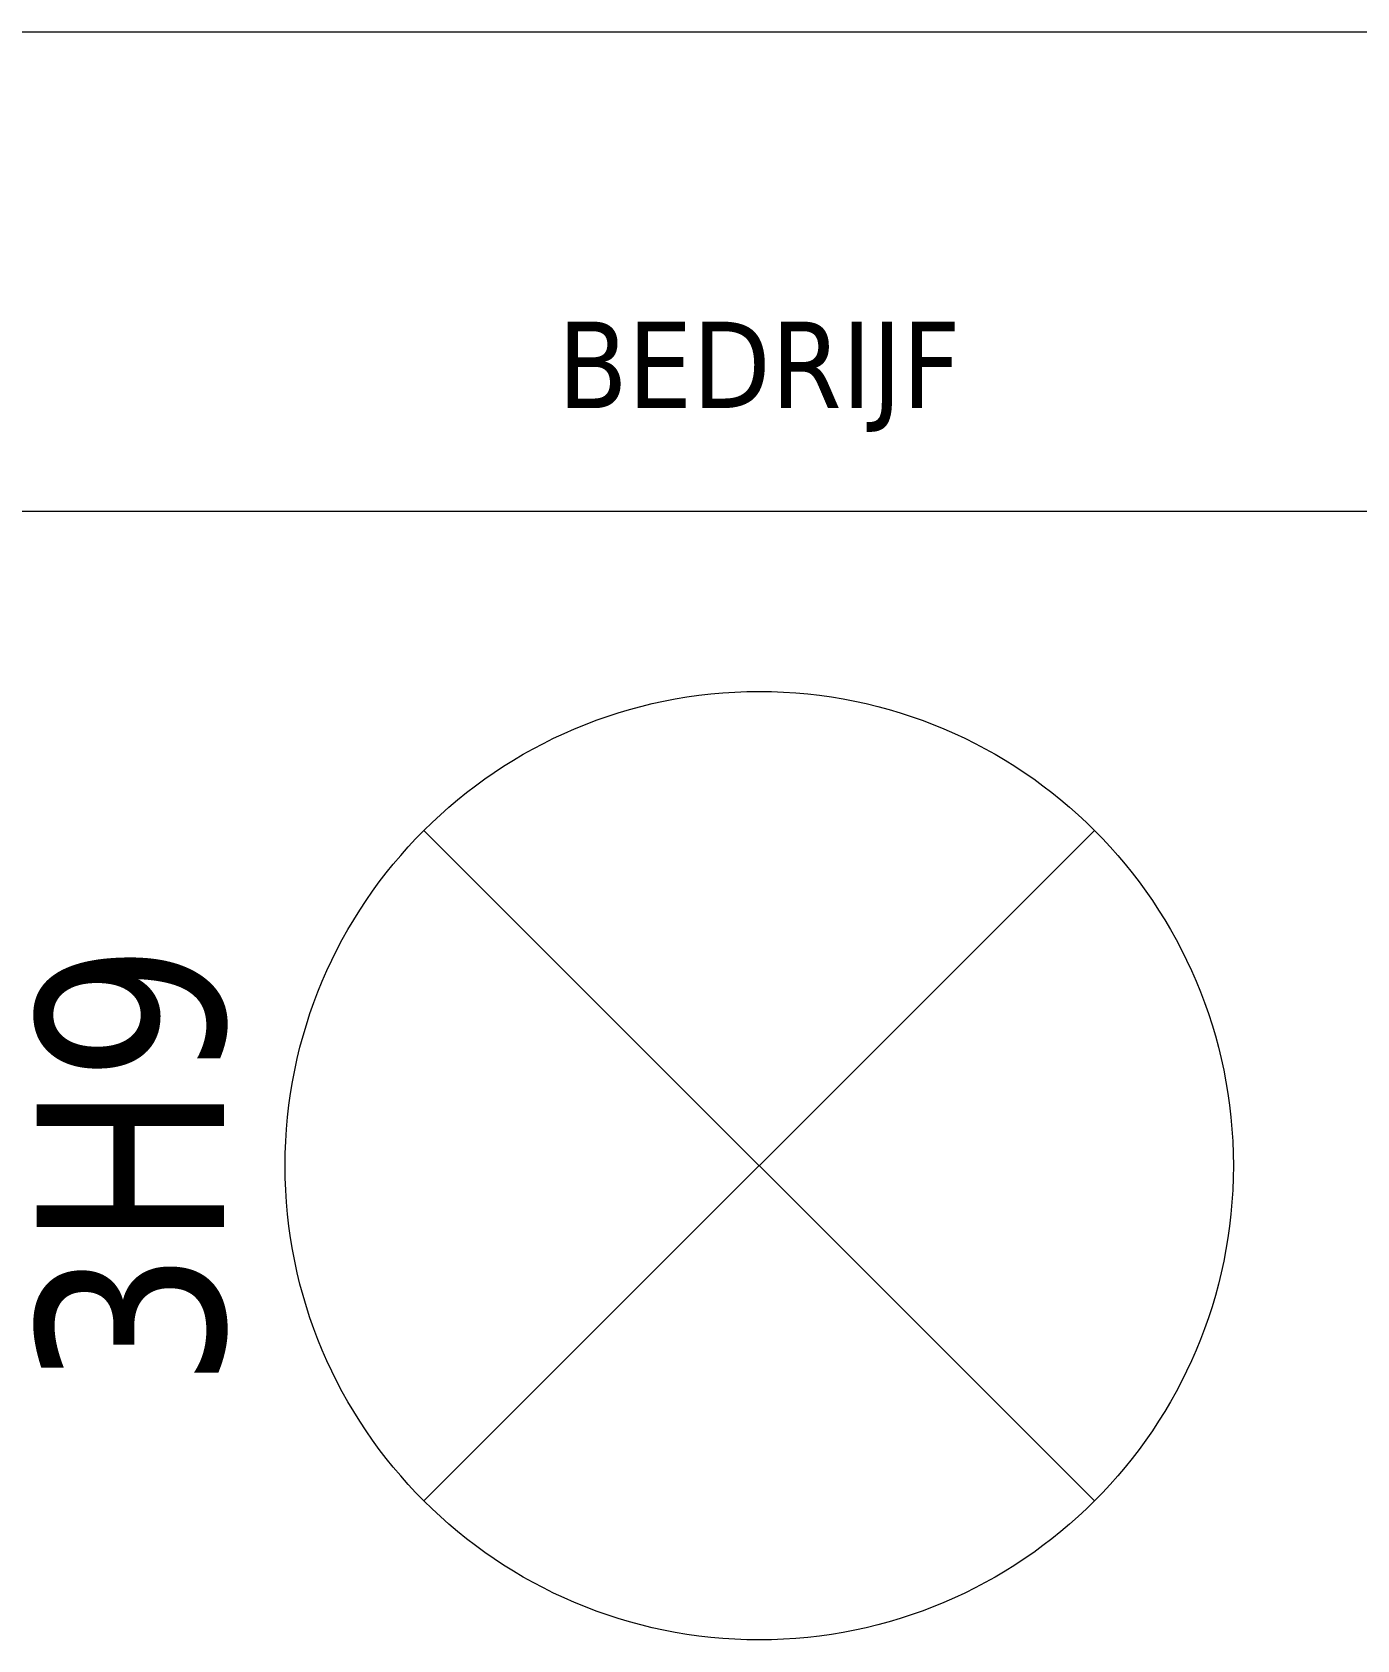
# Model space of a CAD drawing. Header units: millimetres. Extents: x 0 to 1975, y 0 to 1358.
# Drawn here: x 1114 to 1155.5, y 935.1 to 985.5 of the extents above; entities that cross this region are included whole.
import ezdxf
from ezdxf.enums import TextEntityAlignment as Align

# ---------------------------------------------------------------- set-up
doc = ezdxf.new("R2010")
doc.units = ezdxf.units.MM
doc.layers.add('EPLAN490', color=5, linetype='Continuous', lineweight=5)
doc.layers.add('KASTMACRO-DETAIL', color=1, linetype='Continuous', lineweight=5)
doc.styles.add('Tahoma', font='')
doc.styles.get('Tahoma').set_extended_font_data('Tahoma')

# ---------------------------------------------------------------- blocks, each defined once
blk = doc.blocks.new('EPLSYM_LibrarySPECIAL_Symbol12_Variant0_Placement8_2')
at = {"layer": 'EPLAN490', "color": 5, "style": 'Tahoma'}
blk.add_attdef('17_20010', text='', height=5.87, dxfattribs=at).set_placement((0, 1.875), align=Align.BOTTOM_CENTER)

msp = doc.modelspace()

# ---------------------------------------------------------------- linework, layer by layer
at = {"layer": 'KASTMACRO-DETAIL', "linetype": 'Continuous', "lineweight": 5, "ltscale": 4}
for p, q in [((1147.254, 960.475), (1126.253, 939.474)), ((1126.253, 960.475), (1147.254, 939.474))]:
    msp.add_line(p, q, dxfattribs=at)
at = {"layer": 'KASTMACRO-DETAIL', "lineweight": 0, "ltscale": 4}
msp.add_lwpolyline([(1111.704, 970.475), (1481.704, 970.475), (1481.704, 985.475), (1111.704, 985.475)], close=True, dxfattribs=at)
at = {"layer": 'KASTMACRO-DETAIL', "linetype": 'Continuous', "lineweight": 5, "ltscale": 4}
msp.add_circle((1136.753, 949.975), 14.85, dxfattribs=at)

# ---------------------------------------------------------------- block references
ref = msp.add_blockref('EPLSYM_LibrarySPECIAL_Symbol12_Variant0_Placement8_2', (1121.753, 970.475))
ref.add_attrib('17_20010', '3H9', dxfattribs={"layer": 'EPLAN490', "color": 5, "height": 5.8695, "rotation": 90, "style": 'Tahoma'}).set_placement((1121.753, 949.975), align=Align.BOTTOM_CENTER)
ref.add_attrib('17_20463', 'BEDRIJF', dxfattribs={"layer": 'KASTMACRO-DETAIL', "color": 1, "height": 2.709, "style": 'Tahoma'}).set_placement((1136.753, 975.054), align=Align.MIDDLE_CENTER)

doc.saveas('drawing.dxf')
